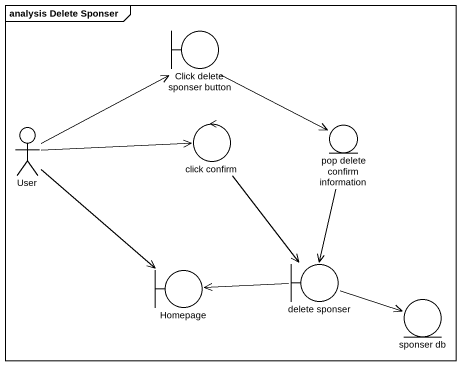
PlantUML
@startuml
mainframe analysis Delete Sponser
boundary "Click delete sponser button" as Click_delete_sponser_button
actor User
control "click confirm" as click_confirm
entity "pop delete confirm information" as pop_delete_confirm
boundary Homepage
boundary "delete sponser" as delete_sponser
entity "sponser db" as sponser_db
Click_delete_sponser_button --> pop_delete_confirm
User -up-> Click_delete_sponser_button
User -right-> click_confirm
User --> Homepage
click_confirm --> delete_sponser
pop_delete_confirm --> delete_sponser
delete_sponser -left-> Homepage
delete_sponser -right-> sponser_db
@enduml
